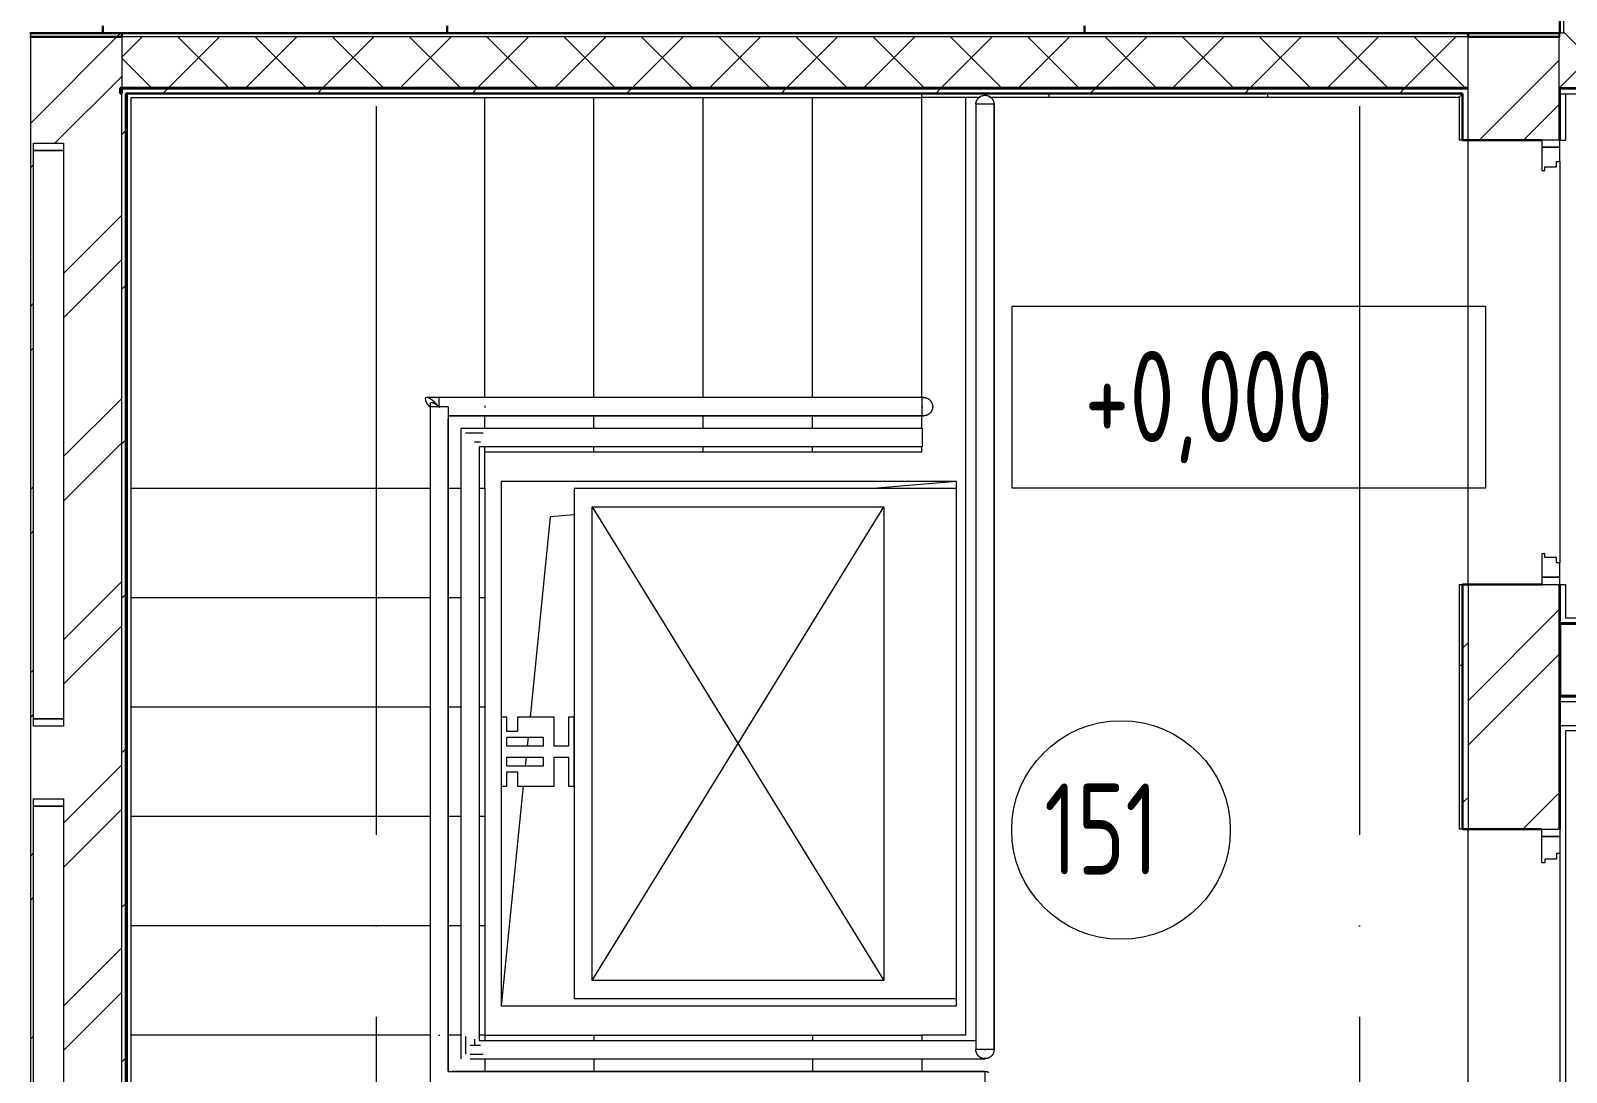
# Model space of a CAD drawing. Header units: millimetres. Extents: x -1073752 to 1436911, y -1379358 to 94781.
# Drawn here: x -1000915 to -996700, y -885422 to -882562 of the extents above; entities that cross this region are included whole.
import ezdxf

# ---------------------------------------------------------------- set-up
doc = ezdxf.new("R2010")
doc.units = ezdxf.units.MM
doc.linetypes.add('ADSK_Линия сетки', pattern=[25, 20, -2.5, 0, -2.5])
for name, color, linetype, lineweight in [('Аннотация', 7, 'Continuous', 18), ('Двери', 252, 'Continuous', 9), ('Лестницы', 7, 'Continuous', 9), ('Марки помещений', 7, 'Continuous', 20), ('Несущие колонны', 7, 'Continuous', 18), ('Оборудование', 7, 'Continuous', 18), ('Ограждение', 252, 'Continuous', 9), ('Окна', 7, 'Continuous', 9), ('Оси', 252, 'Continuous', 9), ('Отметки', 7, 'Continuous', 9), ('Перекрытие', 252, 'Continuous', 18), ('Стены внутренние', 7, 'Continuous', 18), ('Стены наружные', 7, 'Continuous', 18), ('Стены штриховка', 7, 'Continuous', 9)]:
    doc.layers.add(name, color=color, linetype=linetype, lineweight=lineweight)
doc.styles.add('GOST Common_3', font='', dxfattribs={"height": 3.5})
doc.styles.get('GOST Common_3').set_extended_font_data('GOST 2.304 type A')
pattern_1 = [(0, (-32119.8, 96), (0, 600), []), (90, (-32119.8, 96), (-600, 4e-14), [])]

# ---------------------------------------------------------------- blocks, each defined once
blk = doc.blocks.new('1 этаж')
at = {"layer": 'Ограждение', "true_color": 0x636466}
h = blk.add_hatch(dxfattribs=at)
h.set_pattern_fill('FP_25', color=251, style=0, pattern_type=2)
h.set_pattern_definition(pattern_1)
h.paths.add_polyline_path([(-5058.1, 14731.3), (-4582.8, 14731.3), (-4572.8, 14741.3), (-6057.6, 14741.3), (-6057.6, 14731.3), (-5895.5, 14732.2), (-5891.6, 14733.1), (-5892.3, 14732.2), (-5886.4, 14734.9), (-5884.2, 14732.9), (-5881, 14734.3), (-5876.6, 14732.9), (-5875.9, 14733.7), (-5869, 14731.3), (-5775.6, 14731.3)])
h = blk.add_hatch(dxfattribs=at)
h.set_pattern_fill('FP_25', color=251, style=0, pattern_type=2)
h.set_pattern_definition(pattern_1)
h.paths.add_polyline_path([(-4572.8, 12721.3), (-4572.8, 13393.3), (-4582.8, 13393.3), (-4582.8, 12721.3)])
at = {"layer": 'Аннотация', "color": 251, "lineweight": 20, "true_color": 0x636466}
for p, q in [((-5809.7, 13657.5), (-5809.7, 14157.5)), ((-5809.7, 14157.5), (-4509.7, 14157.5)), ((-4509.7, 14157.5), (-4509.7, 13657.5)), ((-4509.7, 13657.5), (-5809.7, 13657.5))]:
    blk.add_line(p, q, dxfattribs=at)
at = {"layer": 'Двери', "color": 251, "true_color": 0x636466}
for p, q in [((-4305.8, 14613.3), (-4355.8, 14613.3)), ((-4355.8, 14613.3), (-4355.8, 14593.3)), ((-4355.8, 14593.3), (-4305.8, 14593.3)), ((-4305.8, 14593.3), (-4355.8, 14593.3)), ((-4355.8, 14593.3), (-4355.8, 14529.3)), ((-4305.8, 14593.3), (-4305.8, 14613.3)), ((-4305.8, 14554.3), (-4305.8, 14593.3)), ((-4314.8, 14539.3), (-4314.8, 14554.3)), ((-4314.8, 14554.3), (-4305.8, 14554.3)), ((-4355.8, 14529.3), (-4346.8, 14529.3)), ((-4346.8, 14529.3), (-4346.8, 14539.3)), ((-4346.8, 14539.3), (-4314.8, 14539.3)), ((-4346.8, 13477.3), (-4355.8, 13477.3)), ((-4355.8, 13477.3), (-4355.8, 13413.3)), ((-4346.8, 13467.3), (-4346.8, 13477.3)), ((-4314.8, 13467.3), (-4346.8, 13467.3)), ((-4314.8, 13452.3), (-4314.8, 13467.3)), ((-4305.8, 13452.3), (-4314.8, 13452.3)), ((-4305.8, 13413.3), (-4305.8, 13452.3)), ((-4305.8, 13413.3), (-4355.8, 13413.3)), ((-4355.8, 13413.3), (-4355.8, 13393.3)), ((-4355.8, 13413.3), (-4305.8, 13413.3)), ((-4305.8, 13393.3), (-4305.8, 13413.3)), ((-4355.8, 13393.3), (-4305.8, 13393.3)), ((-4355.8, 12701.3), (-4355.8, 12721.3)), ((-4355.8, 12721.3), (-4305.8, 12721.3)), ((-4305.8, 12701.3), (-4355.8, 12701.3)), ((-4355.8, 12701.3), (-4305.8, 12701.3)), ((-4355.8, 12629.3), (-4355.8, 12701.3)), ((-4305.8, 12721.3), (-4305.8, 12701.3)), ((-4305.8, 12701.3), (-4305.8, 12654.3)), ((-4314.8, 12654.3), (-4314.8, 12639.3)), ((-4305.8, 12654.3), (-4314.8, 12654.3)), ((-4346.8, 12629.3), (-4355.8, 12629.3)), ((-4346.8, 12639.3), (-4346.8, 12629.3)), ((-4314.8, 12639.3), (-4346.8, 12639.3))]:
    blk.add_line(p, q, dxfattribs=at)
at = {"layer": 'Лестницы', "color": 251, "true_color": 0x636466}
for p, q in [((-7257.6, 14739.3), (-7257.6, 14741.3)), ((-7257.6, 14739.3), (-7257.6, 14741.3)), ((-7257.6, 13906.3), (-7257.6, 14729.3)), ((-7257.6, 13906.3), (-7257.6, 14729.3)), ((-6957.6, 14739.3), (-6957.6, 14741.3)), ((-6957.6, 14739.3), (-6957.6, 14741.3)), ((-6957.6, 13906.3), (-6957.6, 14729.3)), ((-6957.6, 13906.3), (-6957.6, 14729.3)), ((-6657.6, 14739.3), (-6657.6, 14741.3)), ((-6657.6, 14739.3), (-6657.6, 14741.3)), ((-6657.6, 13906.3), (-6657.6, 14729.3)), ((-6657.6, 13906.3), (-6657.6, 14729.3)), ((-6357.6, 14739.3), (-6357.6, 14741.3)), ((-6357.6, 14739.3), (-6357.6, 14741.3)), ((-6357.6, 13906.3), (-6357.6, 14729.3)), ((-6357.6, 13906.3), (-6357.6, 14729.3)), ((-6057.6, 13906.3), (-6057.6, 14729.3)), ((-6057.6, 13906.3), (-6057.6, 14729.3)), ((-7257.6, 13821.3), (-7257.6, 13856.3)), ((-7257.6, 13821.3), (-7257.6, 13856.3)), ((-6957.6, 13821.3), (-6957.6, 13856.3)), ((-6957.6, 13821.3), (-6957.6, 13856.3)), ((-6657.6, 13821.3), (-6657.6, 13856.3)), ((-6657.6, 13821.3), (-6657.6, 13856.3)), ((-6357.6, 13821.3), (-6357.6, 13856.3)), ((-6357.6, 13821.3), (-6357.6, 13856.3)), ((-6057.6, 13821.3), (-6057.6, 13856.3)), ((-6057.6, 13821.3), (-6057.6, 13856.3)), ((-7257.6, 13756.3), (-7257.6, 13771.3)), ((-7257.6, 13756.3), (-7257.6, 13771.3)), ((-7257.6, 13656.3), (-7257.6, 13756.3)), ((-6957.6, 13756.3), (-7257.6, 13756.3)), ((-6957.6, 13756.3), (-6957.6, 13771.3)), ((-6957.6, 13756.3), (-6957.6, 13771.3)), ((-6657.6, 13756.3), (-6957.6, 13756.3)), ((-6657.6, 13756.3), (-6657.6, 13771.3)), ((-6657.6, 13756.3), (-6657.6, 13771.3)), ((-6357.6, 13756.3), (-6657.6, 13756.3)), ((-6357.6, 13756.3), (-6357.6, 13771.3)), ((-6357.6, 13756.3), (-6357.6, 13771.3)), ((-6057.6, 13756.3), (-6357.6, 13756.3)), ((-6057.6, 13756.3), (-6057.6, 13771.3)), ((-6057.6, 13756.3), (-6057.6, 13771.3)), ((-8238.8, 13656.3), (-8242.6, 13656.3)), ((-8238.8, 13656.3), (-8242.6, 13656.3)), ((-7407.6, 13656.3), (-8228.8, 13656.3)), ((-7407.6, 13656.3), (-8228.8, 13656.3)), ((-7322.6, 13656.3), (-7357.6, 13656.3)), ((-7322.6, 13656.3), (-7357.6, 13656.3)), ((-7257.6, 13656.3), (-7272.6, 13656.3)), ((-7257.6, 13656.3), (-7272.6, 13656.3)), ((-7257.6, 13656.3), (-7257.6, 13356.3)), ((-8238.8, 13356.3), (-8242.6, 13356.3)), ((-8238.8, 13356.3), (-8242.6, 13356.3)), ((-7407.6, 13356.3), (-8228.8, 13356.3)), ((-7407.6, 13356.3), (-8228.8, 13356.3)), ((-7322.6, 13356.3), (-7357.6, 13356.3)), ((-7322.6, 13356.3), (-7357.6, 13356.3)), ((-7257.6, 13356.3), (-7272.6, 13356.3)), ((-7257.6, 13356.3), (-7272.6, 13356.3)), ((-7257.6, 13356.3), (-7257.6, 13056.3)), ((-8238.8, 13056.3), (-8242.6, 13056.3)), ((-8238.8, 13056.3), (-8242.6, 13056.3)), ((-7407.6, 13056.3), (-8228.8, 13056.3)), ((-7407.6, 13056.3), (-8228.8, 13056.3)), ((-7322.6, 13056.3), (-7357.6, 13056.3)), ((-7322.6, 13056.3), (-7357.6, 13056.3)), ((-7257.6, 13056.3), (-7272.6, 13056.3)), ((-7257.6, 13056.3), (-7272.6, 13056.3)), ((-7257.6, 13056.3), (-7257.6, 12756.3)), ((-8238.8, 12756.3), (-8242.6, 12756.3)), ((-8238.8, 12756.3), (-8242.6, 12756.3)), ((-7407.6, 12756.3), (-8228.8, 12756.3)), ((-7407.6, 12756.3), (-8228.8, 12756.3)), ((-7322.6, 12756.3), (-7357.6, 12756.3)), ((-7322.6, 12756.3), (-7357.6, 12756.3)), ((-7257.6, 12756.3), (-7272.6, 12756.3)), ((-7257.6, 12756.3), (-7272.6, 12756.3)), ((-7257.6, 12756.3), (-7257.6, 12456.3)), ((-8238.8, 12456.3), (-8242.6, 12456.3)), ((-8238.8, 12456.3), (-8242.6, 12456.3)), ((-7407.6, 12456.3), (-8228.8, 12456.3)), ((-7407.6, 12456.3), (-8228.8, 12456.3)), ((-7322.6, 12456.3), (-7357.6, 12456.3)), ((-7322.6, 12456.3), (-7357.6, 12456.3)), ((-7257.6, 12456.3), (-7272.6, 12456.3)), ((-7257.6, 12456.3), (-7272.6, 12456.3)), ((-7257.6, 12456.3), (-7257.6, 12156.3)), ((-8238.8, 12156.3), (-8242.6, 12156.3)), ((-8238.8, 12156.3), (-8242.6, 12156.3)), ((-7407.6, 12156.3), (-8228.8, 12156.3)), ((-7407.6, 12156.3), (-8228.8, 12156.3)), ((-7322.6, 12156.3), (-7357.6, 12156.3)), ((-7322.6, 12156.3), (-7357.6, 12156.3)), ((-7257.6, 12156.3), (-7272.6, 12156.3)), ((-7257.6, 12156.3), (-7272.6, 12156.3)), ((-7257.6, 12156.3), (-7257.6, 12141.3)), ((-7257.6, 12156.3), (-6957.6, 12156.3)), ((-7257.6, 12156.3), (-7257.6, 12141.3)), ((-6957.6, 12156.3), (-6657.6, 12156.3)), ((-6957.6, 12156.3), (-6957.6, 12141.3)), ((-6957.6, 12156.3), (-6957.6, 12141.3)), ((-6657.6, 12156.3), (-6357.6, 12156.3)), ((-6357.6, 12156.3), (-6057.6, 12156.3)), ((-6357.6, 12156.3), (-6357.6, 12141.3)), ((-6357.6, 12156.3), (-6357.6, 12141.3)), ((-7257.6, 12091.3), (-7257.6, 12056.3)), ((-7257.6, 12091.3), (-7257.6, 12056.3)), ((-6957.6, 12091.3), (-6957.6, 12056.3)), ((-6957.6, 12091.3), (-6957.6, 12056.3)), ((-6357.6, 12091.3), (-6357.6, 12056.3)), ((-6357.6, 12091.3), (-6357.6, 12056.3))]:
    blk.add_line(p, q, dxfattribs=at)
at = {"layer": 'Марки помещений', "color": 251, "true_color": 0x636466}
blk.add_circle((-5510.7, 12719.2), 300, dxfattribs=at)
at = {"layer": 'Несущие колонны', "color": 251, "lineweight": 40, "true_color": 0x636466}
for p, q in [((-4105.8, 13286.3), (-4305.8, 13286.3)), ((-4305.8, 13286.3), (-4305.8, 13086.3)), ((-4305.8, 13286.3), (-4105.8, 13286.3)), ((-4305.8, 13086.3), (-4305.8, 13286.3)), ((-4305.8, 13086.3), (-4105.8, 13086.3)), ((-4105.8, 13086.3), (-4305.8, 13086.3))]:
    blk.add_line(p, q, dxfattribs=at)
at = {"layer": 'Оборудование', "color": 251, "true_color": 0x636466}
for p, q in [((-7212.2, 13676.3), (-7212.2, 13029.3)), ((-5962.2, 13676.3), (-7212.2, 13676.3)), ((-5962.2, 13676.3), (-6190.8, 13656.3)), ((-5962.2, 13656.3), (-5962.2, 13676.3)), ((-5962.2, 13656.3), (-7012.2, 13656.3)), ((-7012.2, 13656.3), (-7012.2, 12256.3)), ((-5962.2, 12256.3), (-5962.2, 13656.3)), ((-7078, 13578.7), (-7132.9, 13029.3)), ((-7012.2, 13584.4), (-7078, 13578.7)), ((-6962.2, 12306.3), (-6162.2, 13606.3)), ((-6962.2, 13606.3), (-6162.2, 12306.3)), ((-6962.2, 12306.3), (-6962.2, 13606.3)), ((-6962.2, 13606.3), (-6162.2, 13606.3)), ((-6162.2, 13606.3), (-6162.2, 12306.3)), ((-7197.2, 13029.3), (-7212.2, 13029.3)), ((-7212.2, 13029.3), (-7212.2, 12839.3)), ((-7197.2, 12989.3), (-7197.2, 13029.3)), ((-7112.2, 13029.3), (-7167.2, 13029.3)), ((-7167.2, 13029.3), (-7167.2, 12989.3)), ((-7067.2, 13029.3), (-7112.2, 13029.3)), ((-7067.2, 12949.3), (-7067.2, 13029.3)), ((-7012.2, 13029.3), (-7027.2, 13029.3)), ((-7027.2, 13029.3), (-7027.2, 12949.3)), ((-7012.2, 12839.3), (-7012.2, 13029.3)), ((-7167.2, 12989.3), (-7197.2, 12989.3)), ((-7197.2, 12974.3), (-7097.2, 12974.3)), ((-7197.2, 12949.3), (-7197.2, 12974.3)), ((-7097.2, 12949.3), (-7197.2, 12949.3)), ((-7138.4, 12974.3), (-7140.9, 12949.3)), ((-7097.2, 12974.3), (-7097.2, 12949.3)), ((-7027.2, 12949.3), (-7067.2, 12949.3)), ((-7197.2, 12894.3), (-7197.2, 12919.3)), ((-7197.2, 12919.3), (-7097.2, 12919.3)), ((-7143.9, 12919.3), (-7146.4, 12894.3)), ((-7097.2, 12919.3), (-7097.2, 12894.3)), ((-7067.2, 12839.3), (-7067.2, 12919.3)), ((-7067.2, 12919.3), (-7027.2, 12919.3)), ((-7027.2, 12919.3), (-7027.2, 12839.3)), ((-7097.2, 12894.3), (-7197.2, 12894.3)), ((-7197.2, 12839.3), (-7197.2, 12879.3)), ((-7197.2, 12879.3), (-7167.2, 12879.3)), ((-7167.2, 12879.3), (-7167.2, 12839.3)), ((-7151.9, 12839.3), (-7212.2, 12236.3)), ((-7212.2, 12839.3), (-7212.2, 12236.3)), ((-7212.2, 12839.3), (-7197.2, 12839.3)), ((-7167.2, 12839.3), (-7112.2, 12839.3)), ((-7112.2, 12839.3), (-7067.2, 12839.3)), ((-7027.2, 12839.3), (-7012.2, 12839.3)), ((-6162.2, 12306.3), (-6962.2, 12306.3)), ((-7212.2, 12236.3), (-5962.2, 12236.3)), ((-7012.2, 12256.3), (-5962.2, 12256.3)), ((-5962.2, 12236.3), (-5962.2, 12256.3))]:
    blk.add_line(p, q, dxfattribs=at)
at = {"layer": 'Ограждение', "color": 251, "true_color": 0x636466}
for p, q in [((-8238.8, 14739.3), (-8238.8, 13956.3)), ((-7257.6, 14739.3), (-8238.8, 14739.3)), ((-8228.8, 14729.3), (-8228.8, 13956.3)), ((-7257.6, 14729.3), (-8228.8, 14729.3)), ((-6057.6, 14739.3), (-7257.6, 14739.3)), ((-6057.6, 14729.3), (-7257.6, 14729.3)), ((-6057.6, 14731.3), (-6057.6, 14741.3)), ((-6057.6, 14731.3), (-5897, 14731.3)), ((-6057.6, 14731.3), (-6057.6, 14729.3)), ((-5871.4, 14731.3), (-4582.8, 14731.3)), ((-4582.8, 14731.3), (-4572.8, 14741.3)), ((-4582.8, 14731.3), (-4582.8, 14613.3)), ((-5909.2, 14711.3), (-5909.2, 12116.3)), ((-5859.2, 14711.3), (-5909.2, 14711.3)), ((-5909.2, 14711.3), (-5909.2, 12116.3)), ((-5881.8, 14711.3), (-5886.5, 14711.3)), ((-5859.2, 12116.3), (-5859.2, 14711.3)), ((-5859.2, 14711.3), (-5859.2, 12116.3)), ((-4572.8, 14613.3), (-4582.8, 14613.3)), ((-8238.8, 13956.3), (-8238.8, 12156.3)), ((-8228.8, 13956.3), (-8228.8, 12156.3)), ((-7264.8, 13906.3), (-7417, 13906.3)), ((-7407.6, 13889.1), (-7407.6, 13640.9)), ((-7357.6, 13881.3), (-7407.6, 13881.3)), ((-7407.6, 13881.3), (-7407.6, 12156.3)), ((-7382.6, 13881.3), (-7382.6, 13906.3)), ((-7257.6, 13906.3), (-7382.6, 13906.3)), ((-7357.6, 13881.3), (-7357.6, 12156.3)), ((-6056.8, 13906.3), (-7264.8, 13906.3)), ((-6056.8, 13906.3), (-7257.6, 13906.3)), ((-6056.8, 13856.3), (-6056.8, 13906.3)), ((-7357.6, 13856.3), (-7264.8, 13856.3)), ((-7257.6, 13856.3), (-7357.6, 13856.3)), ((-7357.6, 13640.9), (-7357.6, 13846.8)), ((-7264.8, 13856.3), (-6056.8, 13856.3)), ((-6056.8, 13856.3), (-7257.6, 13856.3)), ((-7322.6, 13821.3), (-7322.6, 13654.3)), ((-7257.6, 13821.3), (-7322.6, 13821.3)), ((-7261.3, 13808.8), (-7310.1, 13808.8)), ((-6056.8, 13821.3), (-7257.6, 13821.3)), ((-6056.8, 13821.3), (-6056.8, 13771.3)), ((-7268.8, 13783.8), (-7285.1, 13783.8)), ((-7272.6, 13771.3), (-7272.6, 13654.3)), ((-6056.8, 13771.3), (-7272.6, 13771.3)), ((-7407.6, 13640.9), (-7407.6, 12149)), ((-7357.6, 12149), (-7357.6, 13640.9)), ((-7322.6, 13654.3), (-7322.6, 12156.3)), ((-7272.6, 13654.3), (-7272.6, 12141.3)), ((-4582.8, 13393.3), (-4572.8, 13393.3)), ((-4582.8, 13393.3), (-4582.8, 12721.3)), ((-4572.8, 12721.3), (-4582.8, 12721.3)), ((-8238.8, 12156.3), (-8238.8, 11171.3)), ((-8228.8, 12156.3), (-8228.8, 11179.3)), ((-7407.6, 12156.3), (-7407.6, 12006.3)), ((-7407.6, 12149), (-7407.6, 11996.6)), ((-7357.6, 12156.3), (-7357.6, 12056.3)), ((-7357.6, 12056.3), (-7357.6, 12149)), ((-7322.6, 12156.3), (-7322.6, 12091.3)), ((-7310.1, 12152.5), (-7310.1, 12103.8)), ((-7285.1, 12145), (-7285.1, 12128.8)), ((-7272.6, 12141.3), (-6057.6, 12141.3)), ((-6057.6, 12141.3), (-5909.2, 12141.3)), ((-7297.6, 12128.8), (-7268.8, 12128.8)), ((-7297.6, 12103.8), (-7261.3, 12103.8)), ((-5859.2, 12116.3), (-5909.2, 12116.3)), ((-5886.5, 12116.3), (-5881.8, 12116.3)), ((-7297.6, 12091.3), (-7257.6, 12091.3)), ((-7257.6, 12091.3), (-6057.6, 12091.3)), ((-6057.6, 12091.3), (-5884.2, 12091.3)), ((-5884.2, 12094.6), (-5884.2, 12091.3)), ((-7357.6, 12056.3), (-7257.6, 12056.3)), ((-7239.7, 12056.3), (-7347.9, 12056.3)), ((-7257.6, 12056.3), (-6057.6, 12056.3)), ((-6050.3, 12056.3), (-7239.7, 12056.3)), ((-6057.6, 12056.3), (-5884.2, 12056.3)), ((-5884.2, 12056.3), (-6050.3, 12056.3)), ((-5884.2, 12056.3), (-5884.2, 12006.3))]:
    blk.add_line(p, q, dxfattribs=at)
at = {"layer": 'Ограждение', "color": 251, "true_color": 0x636466, "flags": 128}
for points in [[(-5909.2, 14711.3), (-5909.2, 14712.3), (-5909.1, 14713.3), (-5909, 14714.3), (-5908.9, 14715.3), (-5908.7, 14716.2), (-5908.5, 14717.2), (-5908.2, 14718.2), (-5907.9, 14719.1), (-5907.6, 14720.1), (-5907.2, 14721), (-5906.8, 14721.9), (-5906.4, 14722.8), (-5905.9, 14723.7), (-5905.4, 14724.5), (-5904.8, 14725.4), (-5904.2, 14726.2), (-5903.6, 14727), (-5903, 14727.8), (-5902.3, 14728.5), (-5901.6, 14729.2), (-5900.9, 14729.9), (-5900.1, 14730.5), (-5899.3, 14731.2), (-5898.5, 14731.7), (-5897.7, 14732.3), (-5896.8, 14732.8), (-5896, 14733.3), (-5895.1, 14733.8), (-5894.2, 14734.2), (-5893.2, 14734.6), (-5892.3, 14734.9), (-5891.3, 14735.2), (-5890.4, 14735.5), (-5889.4, 14735.7), (-5888.4, 14735.9), (-5887.4, 14736.1), (-5886.4, 14736.2), (-5885.5, 14736.2), (-5884.5, 14736.3), (-5884.2, 14736.3)], [(-5909.2, 14711.3), (-5909.2, 14712.3), (-5909.1, 14713.3), (-5909, 14714.3), (-5908.9, 14715.3), (-5908.7, 14716.2), (-5908.5, 14717.2), (-5908.2, 14718.2), (-5907.9, 14719.1), (-5907.6, 14720.1)], [(-5906.8, 14721.9), (-5906.4, 14722.8), (-5905.9, 14723.7), (-5905.4, 14724.5), (-5904.8, 14725.4), (-5904.2, 14726.2)], [(-5902.3, 14728.5), (-5901.6, 14729.2), (-5900.9, 14729.9), (-5900.1, 14730.5), (-5899.3, 14731.2), (-5898.5, 14731.7), (-5897.7, 14732.3), (-5896.8, 14732.8), (-5896, 14733.3), (-5895.1, 14733.8), (-5894.2, 14734.2), (-5893.2, 14734.6), (-5892.3, 14734.9), (-5891.3, 14735.2), (-5890.4, 14735.5), (-5889.4, 14735.7), (-5888.4, 14735.9), (-5887.4, 14736.1), (-5886.4, 14736.2), (-5885.5, 14736.2), (-5884.5, 14736.3)], [(-5884.2, 14736.3), (-5883.2, 14736.2), (-5882.2, 14736.2), (-5881.2, 14736.1), (-5880.2, 14735.9), (-5879.2, 14735.8), (-5878.2, 14735.6), (-5877.3, 14735.3), (-5876.3, 14735), (-5875.4, 14734.7), (-5874.4, 14734.3), (-5873.5, 14733.9), (-5872.6, 14733.4), (-5871.8, 14733), (-5870.9, 14732.5), (-5870.1, 14731.9), (-5869.3, 14731.3), (-5868.5, 14730.7), (-5867.7, 14730.1), (-5867, 14729.4), (-5866.2, 14728.7), (-5865.6, 14728), (-5864.9, 14727.2), (-5864.3, 14726.4), (-5863.7, 14725.6), (-5863.1, 14724.8), (-5862.6, 14723.9), (-5862.1, 14723.1), (-5861.7, 14722.2), (-5861.3, 14721.3), (-5860.9, 14720.3), (-5860.5, 14719.4), (-5860.2, 14718.4), (-5860, 14717.5), (-5859.7, 14716.5), (-5859.5, 14715.5), (-5859.4, 14714.5), (-5859.3, 14713.5), (-5859.2, 14712.5), (-5859.2, 14711.5), (-5859.2, 14711.3)], [(-5883.2, 14736.2), (-5882.2, 14736.2), (-5881.2, 14736.1), (-5880.2, 14735.9), (-5879.2, 14735.8), (-5878.2, 14735.6), (-5877.3, 14735.3), (-5876.3, 14735), (-5875.4, 14734.7), (-5874.4, 14734.3), (-5873.5, 14733.9), (-5872.6, 14733.4), (-5871.8, 14733), (-5870.9, 14732.5), (-5870.1, 14731.9), (-5869.3, 14731.3), (-5868.5, 14730.7), (-5867.7, 14730.1), (-5867, 14729.4), (-5866.2, 14728.7)], [(-5864.3, 14726.4), (-5863.7, 14725.6), (-5863.1, 14724.8), (-5862.6, 14723.9), (-5862.1, 14723.1), (-5861.7, 14722.2), (-5861.3, 14721.3), (-5860.9, 14720.3), (-5860.5, 14719.4), (-5860.2, 14718.4), (-5860, 14717.5), (-5859.7, 14716.5), (-5859.5, 14715.5), (-5859.4, 14714.5), (-5859.3, 14713.5), (-5859.2, 14712.5), (-5859.2, 14711.5), (-5859.2, 14711.3)], [(-7417, 13906.3), (-7419.8, 13905.4), (-7420.9, 13902.9), (-7420.3, 13898.9), (-7418, 13893.8), (-7414.3, 13887.7), (-7409.3, 13881.3), (-7407.6, 13879.4)], [(-7382.6, 13881.3), (-7388.5, 13887.7), (-7394.9, 13893.8), (-7401.4, 13898.9), (-7407.5, 13902.9), (-7412.9, 13905.4), (-7417, 13906.3)], [(-7407.6, 13889.1), (-7406.7, 13891.8), (-7404.2, 13892.9), (-7400.2, 13892.3), (-7395.1, 13890.1), (-7389, 13886.3), (-7382.6, 13881.3), (-7380.6, 13879.6)], [(-6052.7, 13906.3), (-6052.7, 13906.3), (-6052.8, 13906.3), (-6052.9, 13906.3), (-6053.1, 13906.3), (-6053.4, 13906.3), (-6053.7, 13906.3), (-6054.1, 13906.3), (-6054.6, 13906.3), (-6055.1, 13906.3), (-6055.6, 13906.3), (-6056.2, 13906.3), (-6056.9, 13906.3), (-6057.6, 13906.3), (-6058.4, 13906.3), (-6059.2, 13906.3), (-6060.1, 13906.3), (-6061, 13906.3), (-6062, 13906.3), (-6063, 13906.3), (-6064, 13906.3), (-6065.1, 13906.3), (-6066.3, 13906.3), (-6067.4, 13906.3), (-6068.7, 13906.3), (-6069.9, 13906.3), (-6070.1, 13906.3)], [(-6056.8, 13883.2), (-6056.8, 13881.3), (-6056.8, 13879.3)], [(-6056.5, 13906.3), (-6055.8, 13906.3), (-6055.3, 13906.3), (-6054.7, 13906.3), (-6054.3, 13906.3), (-6053.9, 13906.3), (-6053.5, 13906.3), (-6053.2, 13906.3), (-6053, 13906.3), (-6052.8, 13906.3), (-6052.7, 13906.3), (-6052.7, 13906.3), (-6052.7, 13906.3)], [(-6052.7, 13906.3), (-6051.7, 13906.2), (-6050.7, 13906.2), (-6049.7, 13906.1), (-6048.7, 13905.9), (-6047.7, 13905.8), (-6046.7, 13905.6), (-6045.8, 13905.3), (-6044.8, 13905), (-6043.9, 13904.7), (-6042.9, 13904.3), (-6042, 13903.9), (-6041.1, 13903.4), (-6040.2, 13903), (-6039.4, 13902.5), (-6038.5, 13901.9), (-6037.7, 13901.3), (-6036.9, 13900.7), (-6036.2, 13900.1), (-6035.4, 13899.4), (-6034.7, 13898.7), (-6034, 13898), (-6033.4, 13897.2), (-6032.8, 13896.4), (-6032.2, 13895.6), (-6031.6, 13894.8), (-6031.1, 13893.9), (-6030.6, 13893.1), (-6030.2, 13892.2), (-6029.7, 13891.3), (-6029.4, 13890.3), (-6029, 13889.4), (-6028.7, 13888.4), (-6028.4, 13887.5), (-6028.2, 13886.5), (-6028, 13885.5), (-6027.9, 13884.5), (-6027.8, 13883.5), (-6027.7, 13882.5), (-6027.7, 13881.5), (-6027.7, 13881.3)], [(-6027.7, 13881.3), (-6027.7, 13880.3), (-6027.7, 13879.3), (-6027.8, 13878.3), (-6028, 13877.3), (-6028.2, 13876.3), (-6028.4, 13875.3), (-6028.6, 13874.4), (-6028.9, 13873.4), (-6029.3, 13872.5), (-6029.6, 13871.5), (-6030, 13870.6), (-6030.5, 13869.7), (-6031, 13868.8), (-6031.5, 13868), (-6032, 13867.2), (-6032.6, 13866.3), (-6033.2, 13865.5), (-6033.9, 13864.8), (-6034.5, 13864), (-6035.2, 13863.3), (-6036, 13862.7), (-6036.7, 13862), (-6037.5, 13861.4), (-6038.3, 13860.8), (-6039.2, 13860.2), (-6040, 13859.7), (-6040.9, 13859.2), (-6041.8, 13858.8), (-6042.7, 13858.3), (-6043.6, 13858), (-6044.5, 13857.6), (-6045.5, 13857.3), (-6046.5, 13857.1), (-6047.4, 13856.8), (-6048.4, 13856.6), (-6049.4, 13856.5), (-6050.4, 13856.4), (-6051.4, 13856.3), (-6052.4, 13856.3), (-6052.7, 13856.3)], [(-6070.1, 13856.3), (-6068.9, 13856.3), (-6067.7, 13856.3), (-6066.5, 13856.3), (-6065.4, 13856.3), (-6064.2, 13856.3), (-6063.2, 13856.3), (-6062.2, 13856.3), (-6061.2, 13856.3), (-6060.3, 13856.3), (-6059.4, 13856.3), (-6058.5, 13856.3), (-6057.8, 13856.3), (-6057, 13856.3), (-6056.4, 13856.3), (-6055.7, 13856.3), (-6055.2, 13856.3), (-6054.7, 13856.3), (-6054.2, 13856.3), (-6053.8, 13856.3), (-6053.5, 13856.3), (-6053.2, 13856.3), (-6053, 13856.3), (-6052.8, 13856.3), (-6052.7, 13856.3), (-6052.7, 13856.3)], [(-6052.7, 13856.3), (-6052.7, 13856.3), (-6052.8, 13856.3), (-6052.9, 13856.3), (-6053.1, 13856.3), (-6053.4, 13856.3), (-6053.7, 13856.3), (-6054.1, 13856.3), (-6054.6, 13856.3), (-6055.1, 13856.3), (-6055.6, 13856.3), (-6056.2, 13856.3), (-6056.9, 13856.3)], [(-5884.2, 12091.3), (-5885.2, 12091.3), (-5886.2, 12091.3), (-5887.2, 12091.4), (-5888.2, 12091.6), (-5889.1, 12091.8), (-5890.1, 12092), (-5891.1, 12092.2), (-5892, 12092.5), (-5893, 12092.9), (-5893.9, 12093.2), (-5894.8, 12093.7), (-5895.7, 12094.1), (-5896.6, 12094.6), (-5897.5, 12095.1), (-5898.3, 12095.6), (-5899.1, 12096.2), (-5899.9, 12096.8), (-5900.7, 12097.5), (-5901.4, 12098.1), (-5902.1, 12098.9), (-5902.8, 12099.6), (-5903.5, 12100.3), (-5904.1, 12101.1), (-5904.7, 12101.9), (-5905.2, 12102.8), (-5905.7, 12103.6), (-5906.2, 12104.5), (-5906.7, 12105.4), (-5907.1, 12106.3), (-5907.5, 12107.2), (-5907.8, 12108.1), (-5908.1, 12109.1), (-5908.4, 12110.1), (-5908.6, 12111), (-5908.8, 12112), (-5909, 12113), (-5909.1, 12114), (-5909.1, 12115), (-5909.2, 12116), (-5909.2, 12116.3)], [(-5859.2, 12116.3), (-5859.2, 12115.3), (-5859.3, 12114.3), (-5859.4, 12113.3), (-5859.5, 12112.3), (-5859.7, 12111.3), (-5859.9, 12110.3), (-5860.2, 12109.4), (-5860.5, 12108.4), (-5860.8, 12107.5), (-5861.2, 12106.5), (-5861.6, 12105.6), (-5862, 12104.7), (-5862.5, 12103.8), (-5863, 12103), (-5863.5, 12102.2), (-5864.1, 12101.3), (-5864.7, 12100.5), (-5865.4, 12099.8), (-5866.1, 12099), (-5866.8, 12098.3), (-5867.5, 12097.7), (-5868.3, 12097), (-5869, 12096.4), (-5869.8, 12095.8), (-5870.7, 12095.2), (-5871.5, 12094.7), (-5872.4, 12094.2), (-5873.3, 12093.8), (-5874.2, 12093.3), (-5875.1, 12093), (-5876.1, 12092.6), (-5877, 12092.3), (-5878, 12092.1), (-5879, 12091.8), (-5879.9, 12091.6), (-5880.9, 12091.5), (-5881.9, 12091.4), (-5882.9, 12091.3), (-5883.9, 12091.3), (-5884.2, 12091.3)], [(-5866.1, 12099), (-5866.8, 12098.3), (-5867.5, 12097.7), (-5868.3, 12097), (-5869, 12096.4), (-5869.8, 12095.8), (-5870.7, 12095.2), (-5871.5, 12094.7), (-5872.4, 12094.2), (-5873.3, 12093.8), (-5874.2, 12093.3), (-5875.1, 12093), (-5876.1, 12092.6), (-5877, 12092.3), (-5878, 12092.1), (-5879, 12091.8), (-5879.9, 12091.6), (-5880.9, 12091.5), (-5881.9, 12091.4), (-5882.9, 12091.3), (-5883.9, 12091.3), (-5884.2, 12091.3)], [(-5861.6, 12105.6), (-5862, 12104.7), (-5862.5, 12103.8), (-5863, 12103), (-5863.5, 12102.2), (-5864.1, 12101.3)], [(-5859.2, 12116.3), (-5859.2, 12115.3), (-5859.3, 12114.3), (-5859.4, 12113.3), (-5859.5, 12112.3), (-5859.7, 12111.3), (-5859.9, 12110.3), (-5860.2, 12109.4), (-5860.5, 12108.4), (-5860.8, 12107.5)], [(-5884.2, 12056.3), (-5883.2, 12056.2), (-5882.2, 12056.2), (-5881.2, 12056.1), (-5880.2, 12055.9), (-5879.2, 12055.8), (-5878.2, 12055.6), (-5877.3, 12055.3), (-5876.3, 12055), (-5875.4, 12054.7), (-5874.4, 12054.3), (-5873.5, 12053.9)]]:
    blk.add_lwpolyline(points, dxfattribs=at)
at = {"layer": 'Ограждение', "color": 251, "true_color": 0x636466}
for start_param, end_param in [(4.712389, 4.791601), (4.633177, 4.712389)]:
    blk.add_ellipse((-6070.1, 13881.3), major_axis=(0, 25), ratio=0.533794, start_param=start_param, end_param=end_param, dxfattribs=at)
for points in [[(-7257.6, 13883.2), (-7257.6, 13882.6), (-7257.6, 13881.3), (-7257.6, 13879.9), (-7257.6, 13879.3)], [(-7384.5, 12156.2), (-7383.9, 12156.3), (-7382.6, 12156.3), (-7381.2, 12156.3), (-7380.6, 12156.2)]]:
    blk.add_open_spline(points, degree=3, dxfattribs=at)
at = {"layer": 'Окна', "color": 251, "true_color": 0x636466}
for p, q in [((-8495.8, 14584.3), (-8495.8, 14604.3)), ((-8495.8, 14604.3), (-8413.8, 14604.3)), ((-8413.8, 14604.3), (-8413.8, 14584.3)), ((-8413.8, 14584.3), (-8495.8, 14584.3)), ((-8495.8, 13024.3), (-8495.8, 14584.3)), ((-8495.8, 14584.3), (-8413.8, 14584.3)), ((-8413.8, 14584.3), (-8413.8, 13024.3)), ((-8495.8, 13004.3), (-8495.8, 13024.3)), ((-8495.8, 13024.3), (-8413.8, 13024.3)), ((-8413.8, 13024.3), (-8495.8, 13024.3)), ((-8413.8, 13004.3), (-8495.8, 13004.3)), ((-8413.8, 13024.3), (-8413.8, 13004.3)), ((-8495.8, 12784.3), (-8495.8, 12804.3)), ((-8495.8, 12804.3), (-8413.8, 12804.3)), ((-8413.8, 12784.3), (-8495.8, 12784.3)), ((-8495.8, 11224.3), (-8495.8, 12784.3)), ((-8495.8, 12784.3), (-8413.8, 12784.3)), ((-8413.8, 12804.3), (-8413.8, 12784.3)), ((-8413.8, 12784.3), (-8413.8, 11224.3))]:
    blk.add_line(p, q, dxfattribs=at)
at = {"layer": 'Оси', "color": 251, "linetype": 'ADSK_Линия сетки', "ltscale": 100, "true_color": 0x636466}
for p, q in [((-7555.8, 32206.9), (-7555.8, 10956.3)), ((-4855.8, 32206.9), (-4855.8, 10956.3))]:
    blk.add_line(p, q, dxfattribs=at)
at = {"layer": 'Перекрытие', "color": 251, "ltscale": 100, "true_color": 0x636466}
for p, q in [((-5937.2, 14731.3), (-5937.2, 12156.3)), ((-5937.2, 12156.3), (-6057.6, 12156.3)), ((-6057.6, 12156.3), (-6057.6, 12141.3)), ((-6057.6, 12091.3), (-6057.6, 12056.3))]:
    blk.add_line(p, q, dxfattribs=at)
at = {"layer": 'Стены внутренние', "color": 251, "lineweight": 30, "true_color": 0x636466}
for p, q in [((-4305.8, 14906.3), (-4305.8, 18096.3)), ((-8305.8, 14926.3), (-8305.8, 14906.3)), ((-7360.8, 14906.3), (-7360.8, 14926.3)), ((-5610.8, 14926.3), (-5610.8, 14906.3)), ((-8253.8, 14896.3), (-8253.8, 14906.3)), ((-5610.8, 14906.3), (-4305.8, 14906.3)), ((-4557.8, 14906.3), (-4557.8, 14896.3)), ((-8253.8, 14754.3), (-4557.8, 14754.3)), ((-8253.8, 14741.3), (-8253.8, 14754.3)), ((-4305.8, 14754.3), (-4153.8, 14754.3)), ((-4305.8, 14613.3), (-4305.8, 14754.3)), ((-4557.8, 14613.3), (-4355.8, 14613.3)), ((-4355.8, 13393.3), (-4557.8, 13393.3)), ((-4305.8, 13286.3), (-4305.8, 13393.3)), ((-4305.8, 12721.3), (-4305.8, 13086.3)), ((-4557.8, 12721.3), (-4355.8, 12721.3))]:
    blk.add_line(p, q, dxfattribs=at)
at = {"layer": 'Стены внутренние', "color": 251, "linetype": 'Continuous', "lineweight": 9, "true_color": 0x636466}
for p, q in [((-8503.8, 14659.9), (-8257.5, 14906.3)), ((-8253.8, 14840.3), (-8197.9, 14896.3)), ((-8125.7, 14756.3), (-7985.7, 14896.3)), ((-7959.9, 14756.3), (-8099.9, 14896.3)), ((-7913.6, 14756.3), (-7773.6, 14896.3)), ((-7747.8, 14756.3), (-7887.8, 14896.3)), ((-7701.5, 14756.3), (-7561.5, 14896.3)), ((-7535.7, 14756.3), (-7675.7, 14896.3)), ((-7489.3, 14756.3), (-7349.3, 14896.3)), ((-7323.5, 14756.3), (-7463.5, 14896.3)), ((-7277.2, 14756.3), (-7137.2, 14896.3)), ((-7111.4, 14756.3), (-7251.4, 14896.3)), ((-7065.1, 14756.3), (-6925.1, 14896.3)), ((-6899.3, 14756.3), (-7039.3, 14896.3)), ((-6853, 14756.3), (-6713, 14896.3)), ((-6687.1, 14756.3), (-6827.1, 14896.3)), ((-6640.8, 14756.3), (-6500.8, 14896.3)), ((-6475, 14756.3), (-6615, 14896.3)), ((-6428.7, 14756.3), (-6288.7, 14896.3)), ((-6262.9, 14756.3), (-6402.9, 14896.3)), ((-6216.6, 14756.3), (-6076.6, 14896.3)), ((-6050.7, 14756.3), (-6190.7, 14896.3)), ((-6004.4, 14756.3), (-5864.4, 14896.3)), ((-5838.6, 14756.3), (-5978.6, 14896.3)), ((-5792.3, 14756.3), (-5652.3, 14896.3)), ((-5626.5, 14756.3), (-5766.5, 14896.3)), ((-5580.2, 14756.3), (-5440.2, 14896.3)), ((-5414.3, 14756.3), (-5554.3, 14896.3)), ((-5368, 14756.3), (-5228, 14896.3)), ((-5202.2, 14756.3), (-5342.2, 14896.3)), ((-5155.9, 14756.3), (-5015.9, 14896.3)), ((-4990.1, 14756.3), (-5130.1, 14896.3)), ((-4943.8, 14756.3), (-4803.8, 14896.3)), ((-4778, 14756.3), (-4918, 14896.3)), ((-4731.6, 14756.3), (-4591.6, 14896.3)), ((-4565.8, 14756.3), (-4705.8, 14896.3)), ((-4305.8, 14757.8), (-4155.8, 14907.8)), ((-4155.8, 14770.5), (-4295.8, 14910.5)), ((-8172.1, 14756.3), (-8253.8, 14838)), ((-4527.3, 14613.3), (-4307.8, 14832.8)), ((-8437.6, 14604.3), (-8253.8, 14788)), ((-6940.1, 14756.3), (-6941.2, 14754.3)), ((-6118.8, 14756.3), (-6120, 14754.3)), ((-5909.7, 14754.3), (-5910.8, 14756.3)), ((-5884.2, 14756.3), (-5885.4, 14754.3)), ((-5063, 14756.3), (-5064.1, 14754.3)), ((-4853.8, 14754.3), (-4855, 14756.3)), ((-4405.4, 14613.3), (-4307.8, 14710.9)), ((-4307.4, 14642.6), (-4307.8, 14641.9)), ((-4305.8, 14645.3), (-4307.4, 14642.6)), ((-8503.8, 14538), (-8495.8, 14546)), ((-8413.8, 14247), (-8253.8, 14407)), ((-8503.8, 14283), (-8505.8, 14279.5)), ((-8413.8, 14125.1), (-8253.8, 14285.1)), ((-8503.8, 14157), (-8495.8, 14165)), ((-8503.8, 14035.1), (-8495.8, 14043.1)), ((-8413.8, 13744.1), (-8253.8, 13904.1)), ((-8413.8, 13622.2), (-8253.8, 13782.2)), ((-8503.8, 13654.1), (-8495.8, 13662.1)), ((-8503.8, 13532.2), (-8495.8, 13540.2)), ((-8413.8, 13241.2), (-8253.8, 13401.2)), ((-4557.8, 13074.1), (-4307.8, 13324.1)), ((-8413.8, 13119.3), (-8253.8, 13279.3)), ((-4557.8, 12952.2), (-4307.8, 13202.2)), ((-8503.8, 13151.2), (-8495.8, 13159.2)), ((-8503.8, 13029.3), (-8495.8, 13037.3)), ((-8413.8, 12738.3), (-8253.8, 12898.3)), ((-4407.7, 12721.3), (-4307.8, 12821.2)), ((-8413.8, 12616.5), (-8253.8, 12776.5)), ((-8503.8, 12648.3), (-8495.8, 12656.3)), ((-8503.8, 12541.8), (-8505.8, 12545.3)), ((-8503.8, 12526.5), (-8495.8, 12534.5)), ((-8413.8, 12235.5), (-8253.8, 12395.5)), ((-8413.8, 12113.6), (-8253.8, 12273.6)), ((-8503.8, 12145.5), (-8495.8, 12153.5))]:
    blk.add_line(p, q, dxfattribs=at)
at = {"layer": 'Стены внутренние', "color": 251, "true_color": 0x636466}
for p, q in [((-4557.8, 13393.3), (-4557.8, 14613.3)), ((-4305.8, 14554.3), (-4305.8, 13452.3)), ((-4557.8, 11221.3), (-4557.8, 12721.3)), ((-4305.8, 12654.3), (-4305.8, 11288.3))]:
    blk.add_line(p, q, dxfattribs=at)
at = {"layer": 'Стены наружные', "color": 251, "lineweight": 30, "true_color": 0x636466}
for p, q in [((-5610.8, 14906.3), (-8505.8, 14906.3)), ((-8505.8, 14896.3), (-8253.8, 14896.3)), ((-4557.8, 14896.3), (-4305.8, 14896.3)), ((-4557.8, 14756.3), (-8258, 14756.3)), ((-8258, 14756.3), (-8258, 14741.3)), ((-8258, 14741.3), (-8253.8, 14741.3)), ((-8243, 14741.3), (-4572.8, 14741.3)), ((-8243, 11171.3), (-8243, 14741.3)), ((-4572.8, 14741.3), (-4572.8, 14613.3)), ((-4572.8, 14613.3), (-4557.8, 14613.3)), ((-4572.8, 13393.3), (-4572.8, 12721.3)), ((-4557.8, 13393.3), (-4572.8, 13393.3)), ((-4572.8, 12721.3), (-4557.8, 12721.3))]:
    blk.add_line(p, q, dxfattribs=at)
at = {"layer": 'Стены наружные', "color": 251, "linetype": 'Continuous', "lineweight": 9, "true_color": 0x636466}
for p, q in [((-8140.7, 14741.3), (-8125.7, 14756.3)), ((-7716.5, 14741.3), (-7701.5, 14756.3)), ((-7292.2, 14741.3), (-7277.2, 14756.3)), ((-6868, 14741.3), (-6853, 14756.3)), ((-6443.7, 14741.3), (-6428.7, 14756.3)), ((-6019.4, 14741.3), (-6004.4, 14756.3)), ((-5595.2, 14741.3), (-5580.2, 14756.3)), ((-5170.9, 14741.3), (-5155.9, 14756.3)), ((-4746.6, 14741.3), (-4731.6, 14756.3)), ((-8253.8, 14628.2), (-8243, 14639)), ((-8253.8, 14203.9), (-8243, 14214.7)), ((-8253.8, 13779.7), (-8243, 13790.4)), ((-8253.8, 13355.4), (-8243, 13366.2)), ((-4572.8, 13218), (-4557.8, 13233)), ((-8253.8, 12931.2), (-8243, 12941.9)), ((-4572.8, 12793.8), (-4557.8, 12808.8)), ((-8253.8, 12506.9), (-8243, 12517.7)), ((-8253.8, 12082.6), (-8243, 12093.4))]:
    blk.add_line(p, q, dxfattribs=at)
at = {"layer": 'Стены наружные', "color": 251, "true_color": 0x636466}
for p, q in [((-8242.6, 14741.3), (-8242.6, 11171.3)), ((-4138.8, 14739.3), (-4305.8, 14739.3)), ((-4290.8, 14739.3), (-4290.8, 14613.3)), ((-4305.8, 14613.3), (-4290.8, 14613.3)), ((-4305.8, 13393.3), (-4290.8, 13393.3)), ((-4290.8, 13393.3), (-4290.8, 13301.3)), ((-4290.8, 13301.3), (-4090.8, 13301.3)), ((-4090.8, 13071.3), (-4305.8, 13071.3)), ((-4305.8, 13006.3), (-2453.8, 13006.3)), ((-2438.8, 12991.3), (-4290.8, 12991.3)), ((-4290.8, 12991.3), (-4290.8, 10889.3))]:
    blk.add_line(p, q, dxfattribs=at)
at = {"layer": 'Стены штриховка', "color": 251, "true_color": 0x636466}
for p, q in [((-4295.8, 17806.3), (-4295.8, 14906.3)), ((-8503.8, 10904.3), (-8503.8, 14906.3)), ((-4557.8, 14896.3), (-8253.8, 14896.3)), ((-8253.8, 14896.3), (-8253.8, 14754.3)), ((-4557.8, 14613.3), (-4557.8, 14896.3)), ((-4307.8, 14613.3), (-4307.8, 14906.3)), ((-4295.8, 14906.3), (-4305.8, 14906.3)), ((-4305.8, 14896.3), (-4305.8, 14906.3)), ((-4153.8, 14756.3), (-4305.8, 14756.3)), ((-8253.8, 11156.3), (-8253.8, 14741.3)), ((-4557.8, 13393.3), (-4557.8, 12721.3)), ((-4307.8, 12721.3), (-4307.8, 13393.3))]:
    blk.add_line(p, q, dxfattribs=at)
at = {"layer": 'Марки помещений', "color": 251, "true_color": 0x636466, "style": 'GOST Common_3', "width": 0.9}
blk.add_text('151', height=250, dxfattribs=at).set_placement((-5721.7, 12596.9))
at = {"layer": 'Отметки', "color": 251, "true_color": 0x636466, "style": 'GOST Common_3', "width": 0.9}
blk.add_text('+0,000', height=250, dxfattribs=at).set_placement((-5610.9, 13784.2))

msp = doc.modelspace()

# ---------------------------------------------------------------- block references
msp.add_blockref('1 этаж', (-992411.4, -897475.7))

doc.saveas('drawing.dxf')
